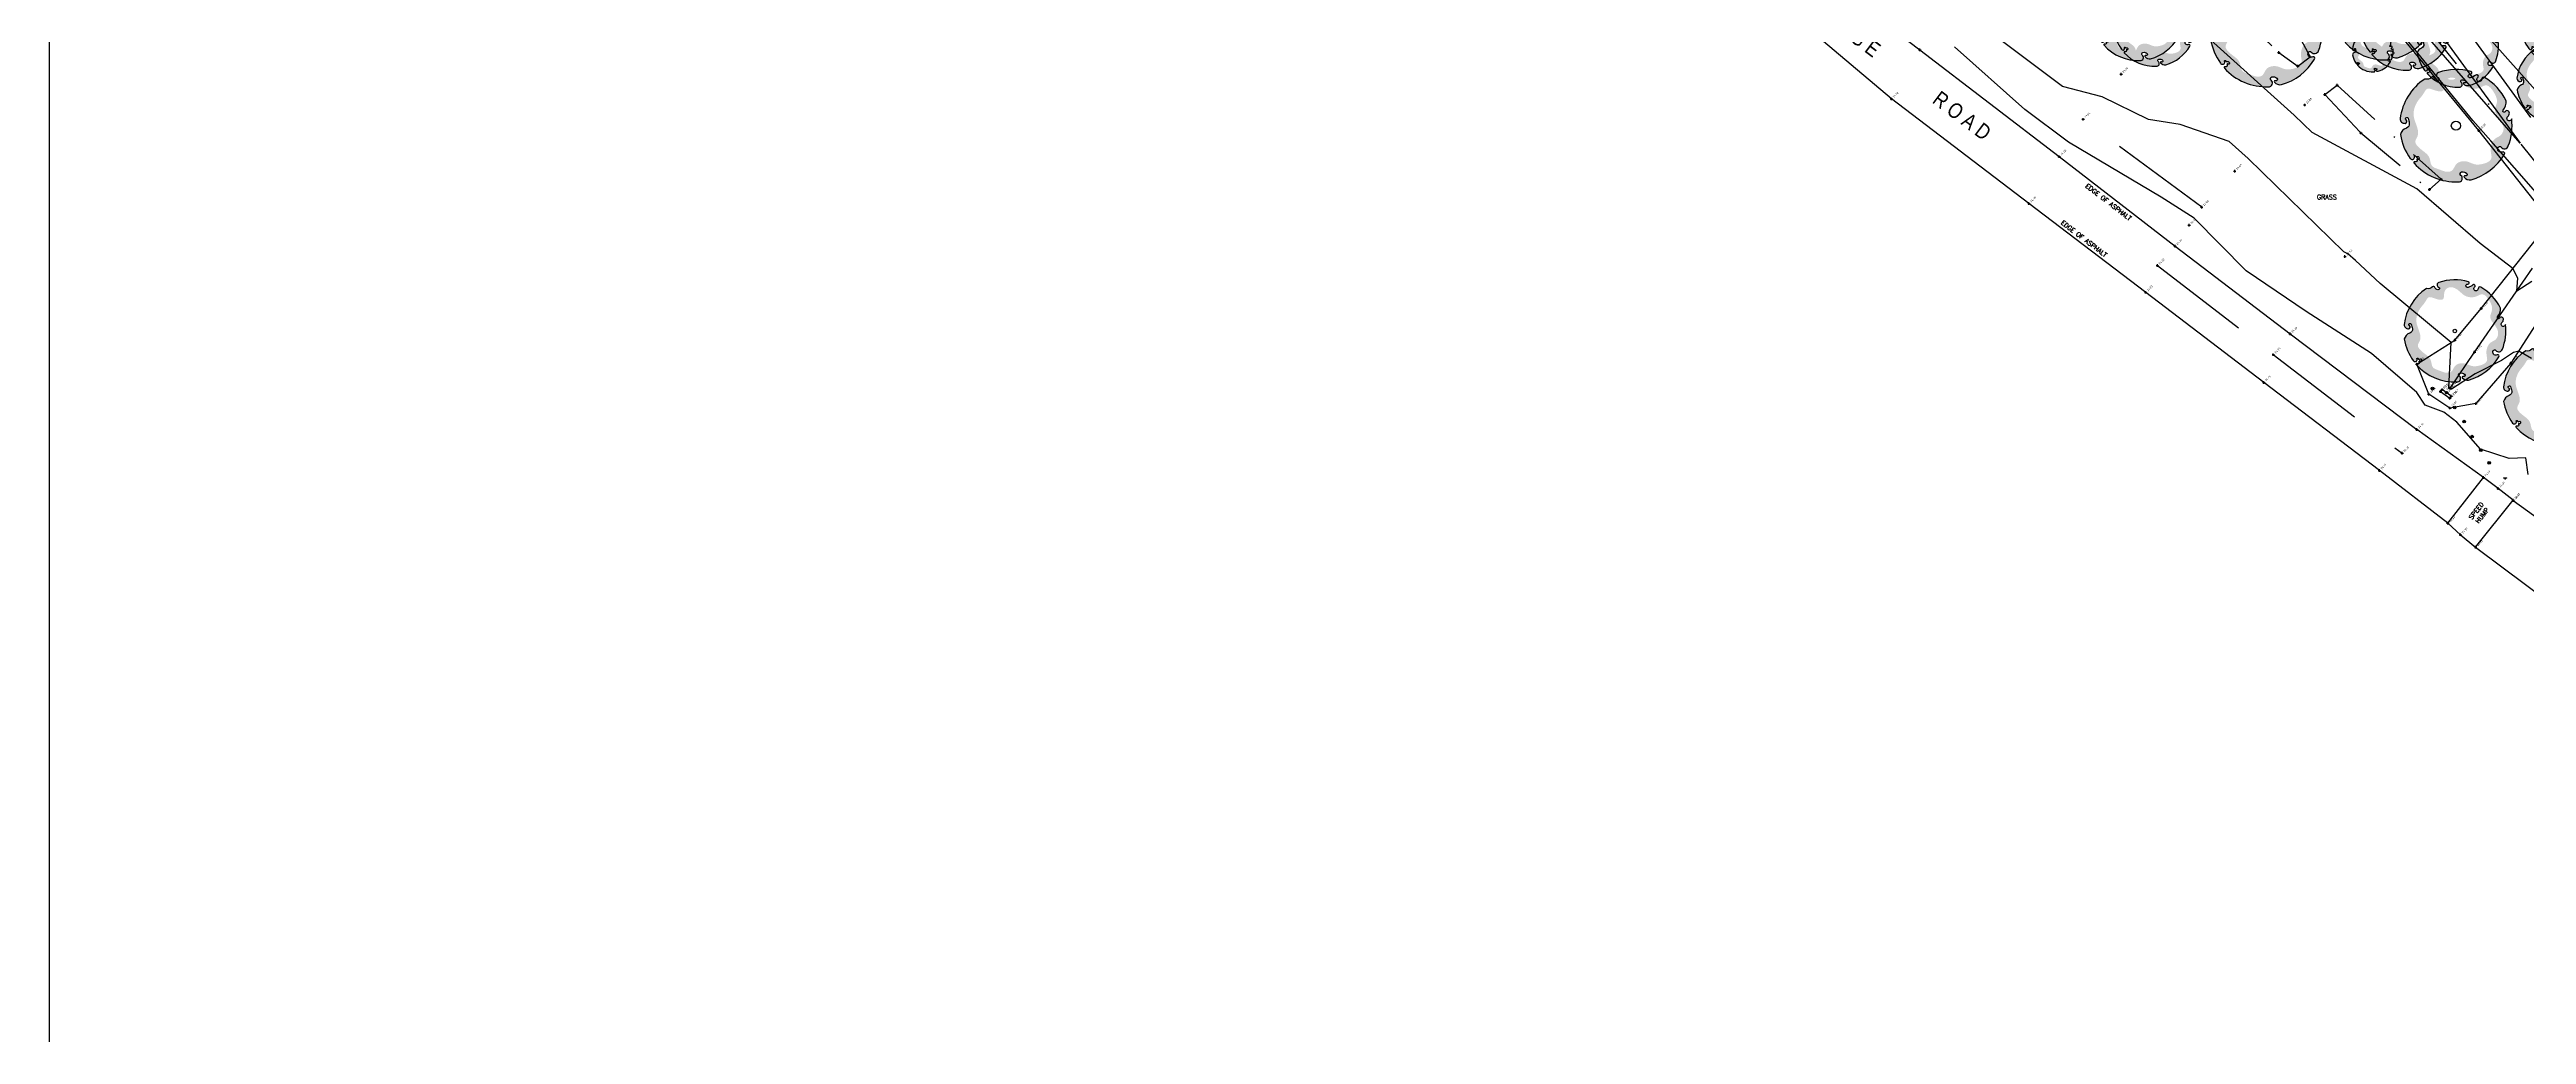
# Model space of a CAD drawing. Header units: metres. Extents: x 245957 to 247358, y 7418632 to 7419642.
# Drawn here: x 245977.8 to 246220.2, y 7418921.2 to 7419017.7 of the extents above; entities that cross this region are included whole.
import ezdxf
from ezdxf.enums import TextEntityAlignment as Align

# ---------------------------------------------------------------- set-up
doc = ezdxf.new("R2010")
doc.units = ezdxf.units.M
for name, pattern in [('DASHDOT', [10, 5, -2.5, 0, -2.5]), ('DASHED', [0.75, 0.5, -0.25]), ('PHANTOM', [2.5, 1.25, -0.25, 0.25, -0.25, 0.25, -0.25])]:
    doc.linetypes.add(name, pattern=pattern)
for name, color, linetype in [('-TEXT', 7, 'Continuous'), ('102_TOP_OF_BANK', 37, 'PHANTOM'), ('102_TOP_OF_BANK-L', 37, 'PHANTOM'), ('102_TOP_OF_BANK-S', 37, 'PHANTOM'), ('103_TOE_OF_BATTER', 37, 'DASHDOT'), ('103_TOE_OF_BATTER-L', 37, 'DASHDOT'), ('103_TOE_OF_BATTER-S', 37, 'DASHDOT'), ('104_EXISTING_SURFACE-L', 35, 'Continuous'), ('104_EXISTING_SURFACE-S', 35, 'Continuous'), ('201_SINGLE_TREE-H', 63, 'Continuous'), ('201_SINGLE_TREE-S', 96, 'Continuous'), ('203_GROUP_TREES', 116, 'DASHDOT'), ('203_GROUP_TREES-S', 116, 'DASHDOT'), ('307_WING_WALL', 84, 'Continuous'), ('307_WING_WALL-L', 84, 'Continuous'), ('307_WING_WALL-S', 84, 'Continuous'), ('321_INVERT_OF_PIPE', 84, 'Continuous'), ('321_INVERT_OF_PIPE-L', 84, 'Continuous'), ('321_INVERT_OF_PIPE-S', 84, 'Continuous'), ('403_EDGE_OF_BITUMEN', 8, 'Continuous'), ('403_EDGE_OF_BITUMEN-L', 8, 'Continuous'), ('403_EDGE_OF_BITUMEN-S', 8, 'Continuous'), ('415_LANE_LINE_DASHED', 53, 'DASHED'), ('415_LANE_LINE_DASHED-L', 53, 'DASHED'), ('415_LANE_LINE_DASHED-S', 53, 'DASHED'), ('423_SPEED_HUMP', 163, 'Continuous'), ('423_SPEED_HUMP-L', 163, 'Continuous'), ('423_SPEED_HUMP-S', 163, 'Continuous'), ('503_SIGN-S', 89, 'Continuous'), ('521_BOLLARD', 89, 'Continuous'), ('521_BOLLARD-S', 89, 'Continuous'), ('EX-FEATURE', 7, 'Continuous'), ('EX-TITLEBLOCK', 7, 'Continuous'), ('Surface_Contours_Major', 4, 'Continuous'), ('Surface_Contours_Minor', 253, 'Continuous')]:
    doc.layers.add(name, color=color, linetype=linetype)
doc.styles.add('BOLD', font='ARIALN.TTF')
doc.styles.add('ISO2.5', font='isocp.shx', dxfattribs={"height": 2.5})
doc.styles.get("Standard").update_dxf_attribs({"font": 'SIMPLEX.shx'})

# ---------------------------------------------------------------- blocks, each defined once
blk = doc.blocks.new('A1-TITLE-SC')
at = {"layer": 'EX-TITLEBLOCK', "color": 2, "flags": 128}
blk.add_lwpolyline([(28, 14), (28, 580), (828, 580), (828, 14)], close=True, dxfattribs=at)
blk = doc.blocks.new('201C')
at = {"layer": '201_SINGLE_TREE-H', "transparency": 33554534}
h = blk.add_hatch(color=256, dxfattribs=at)
h.paths.add_polyline_path([(-0.372, -0.334, 0.222926), (0.02, -0.5, 0.770799), (0.044, -0.442, -0.650302), (0.051, -0.412, -0.234737), (0.096, -0.425, -0.847312), (0.082, -0.447, 0.78443), (0.073, -0.458, 0.276934), (0.135, -0.481, 0.193599), (0.431, -0.254, 0.800435), (0.414, -0.234, -0.75216), (0.376, -0.192, -0.528914), (0.401, -0.191, 0.594112), (0.466, -0.18, 0.123805), (0.496, 0.062, -1.41759), (0.461, 0.081, 0.206906), (0.476, 0.113, 0.759729), (0.437, 0.125, -1.073307), (0.419, 0.139, 0.194379), (0.447, 0.223, 0.144612), (0.254, 0.43, 0.53339), (0.228, 0.413, -1.592592), (0.194, 0.429, 1.030038), (0.176, 0.451, -0.10361), (0.131, 0.426, -1.238487), (0.128, 0.459, 0.884725), (0.134, 0.482, 0.147549), (-0.155, 0.475, 0.71725), (-0.158, 0.429, -0.864032), (-0.165, 0.402, -0.310704), (-0.195, 0.427, 0.58143), (-0.217, 0.432, -0.281558), (-0.277, 0.416), (-0.278, 0.416, 0.217121), (-0.496, 0.063), (-0.496, 0.063, 0.440011), (-0.452, 0.021, 0.723973), (-0.444, 0.052, -1.384648), (-0.426, 0.066, -0.051107), (-0.415, 0.022, -0.361502), (-0.441, -0.021, 0.256822), (-0.494, -0.079, 0.116166), (-0.406, -0.291, 0.67803), (-0.368, -0.284, 0.170035), (-0.37, -0.274, -1.054701), (-0.36, -0.27, 0.431903), (-0.347, -0.275, -0.910728), (-0.333, -0.299, -0.42046), (-0.342, -0.298, 1.007885), (-0.348, -0.302, -0.766634), (-0.365, -0.322, 0.938602), (-0.372, -0.334)])
edge = h.paths.add_edge_path(flags=16)
edge.add_spline(control_points=[(-0.318, 0.247), (-0.303, 0.263), (-0.286, 0.289), (-0.256, 0.341), (-0.193, 0.315), (-0.092, 0.286), (-0.116, 0.394), (-0.036, 0.446), (0.039, 0.399), (0.103, 0.33), (0.196, 0.321), (0.278, 0.38), (0.344, 0.296), (0.379, 0.215), (0.33, 0.131), (0.392, 0.059), (0.438, -0.014), (0.405, -0.092), (0.346, -0.109), (0.31, -0.167), (0.306, -0.228), (0.329, -0.309), (0.241, -0.345), (0.165, -0.35), (0.103, -0.314), (0.046, -0.315), (0.005, -0.336), (-0.014, -0.368), (-0.033, -0.407), (-0.093, -0.415), (-0.146, -0.387), (-0.23, -0.366), (-0.225, -0.277), (-0.286, -0.229), (-0.334, -0.194), (-0.374, -0.141), (-0.328, -0.087), (-0.344, -0.001), (-0.387, 0.083), (-0.366, 0.18), (-0.336, 0.227), (-0.318, 0.247)], knot_values=[0, 0, 0, 0, 0.064972, 0.101243, 0.15652, 0.245586, 0.324463, 0.387907, 0.486094, 0.554514, 0.671826, 0.728629, 0.823661, 0.919885, 0.989953, 1.075257, 1.171704, 1.23593, 1.293575, 1.346478, 1.426142, 1.479146, 1.570817, 1.644481, 1.712561, 1.774901, 1.807, 1.846291, 1.885582, 1.928182, 2.007036, 2.074591, 2.151638, 2.226455, 2.293426, 2.340744, 2.397548, 2.47317, 2.587294, 2.673595, 2.754259, 2.754259, 2.754259, 2.754259], degree=3, periodic=0)
at = {"layer": '201_SINGLE_TREE-S'}
blk.add_lwpolyline([(-0.372, -0.334, 0.222926), (0.02, -0.5, 0.770799), (0.044, -0.442, -0.650302), (0.051, -0.412, -0.234737), (0.096, -0.425, -0.847312), (0.082, -0.447, 0.78443), (0.073, -0.458, 0.276934), (0.135, -0.481, 0.193599), (0.431, -0.254, 0.800435), (0.414, -0.234, -0.75216), (0.376, -0.192, -0.528914), (0.401, -0.191, 0.594112), (0.466, -0.18, 0.123805), (0.496, 0.062, -1.41759), (0.461, 0.081, 0.206906), (0.476, 0.113, 0.759729), (0.437, 0.125, -1.073307), (0.419, 0.139, 0.194379), (0.447, 0.223, 0.144612), (0.254, 0.43, 0.53339), (0.228, 0.413, -1.592592), (0.194, 0.429, 1.030038), (0.176, 0.451, -0.10361), (0.131, 0.426, -1.238487), (0.128, 0.459, 0.884725), (0.134, 0.482, 0.147549), (-0.155, 0.475, 0.71725), (-0.158, 0.429, -0.864032), (-0.165, 0.402, -0.310704), (-0.195, 0.427, 0.58143), (-0.217, 0.432, -0.281558), (-0.277, 0.416), (-0.278, 0.416, 0.217121), (-0.496, 0.063), (-0.496, 0.063, 0.440011), (-0.452, 0.021, 0.723973), (-0.444, 0.052, -1.384648), (-0.426, 0.066, -0.051107), (-0.415, 0.022, -0.361502), (-0.441, -0.021, 0.256822), (-0.494, -0.079, 0.116166), (-0.406, -0.291, 0.67803), (-0.368, -0.284, 0.170035), (-0.37, -0.274, -1.054701), (-0.36, -0.27, 0.431903), (-0.347, -0.275, -0.910728), (-0.333, -0.299, -0.42046), (-0.342, -0.298, 1.007885), (-0.348, -0.302, -0.766634), (-0.365, -0.322, 0.938602), (-0.372, -0.334)], format="xyb", dxfattribs=at)
blk = doc.blocks.new('CROSS')
at = {"color": 0, "linetype": 'Continuous'}
for p, q in [((-0.5, 0), (0.5, 0)), ((0, -0.5), (0, 0.5))]:
    blk.add_line(p, q, dxfattribs=at)
blk = doc.blocks.new('503')
at = {"color": 0, "linetype": 'Continuous', "lineweight": 13}
for p, q in [((-0.51, 0.24), (0.49, 0.24)), ((-0.51, 0.18), (0.49, 0.18))]:
    blk.add_line(p, q, dxfattribs=at)
for p, q in [((-0.51, 0.24), (-0.51, 0.18)), ((0.49, 0.18), (0.49, 0.24))]:
    blk.add_line(p, q)
blk.add_circle((0, 0), 0.181, dxfattribs=at)
blk = doc.blocks.new('521')
at = {"layer": '521_BOLLARD', "color": 0}
for radius in [0.5, 0.39, 0.3]:
    blk.add_circle((0, 0), radius, dxfattribs=at)
blk = doc.blocks.new('321')
at = {"layer": '321_INVERT_OF_PIPE', "color": 0, "linetype": 'Continuous'}
for p, q in [((-0.5, 0), (0.5, 0)), ((0, -0.5), (0, 0.5))]:
    blk.add_line(p, q, dxfattribs=at)
blk.add_circle((0, 0), 0.5, dxfattribs=at)
blk = doc.blocks.new('201T')
at = {"layer": '201_SINGLE_TREE-S'}
blk.add_circle((0, 0), 0.5, dxfattribs=at)
blk = doc.blocks.new('G')
at = {"layer": '-TEXT'}
blk.add_text('GRASS', height=0.45, dxfattribs=at).set_placement((0.02, -0.24), align=Align.CENTER)

msp = doc.modelspace()

# ---------------------------------------------------------------- linework, layer by layer
at = {"layer": '102_TOP_OF_BANK', "ltscale": 20}
for p, q in [((246215.54, 7419009.75), (246205.55, 7419021.89)), ((246216.77, 7419018.51), (246225.57, 7419008.65)), ((246222.56, 7419000.86), (246215.54, 7419009.75)), ((246215.77, 7418992.31), (246222.56, 7419000.86)), ((246225.37, 7418997.38), (246218.67, 7418986.95)), ((246213.19, 7418989.21), (246215.77, 7418992.31)), ((246209.47, 7418986.85), (246213.19, 7418989.21)), ((246210.64, 7418983.91), (246209.47, 7418986.85)), ((246218.67, 7418986.95), (246215.26, 7418982.99)), ((246212.72, 7418982.56), (246210.64, 7418983.91)), ((246215.26, 7418982.99), (246212.72, 7418982.56))]:
    msp.add_line(p, q, dxfattribs=at)
at = {"layer": '103_TOE_OF_BATTER', "ltscale": 2}
for p, q in [((246225.93, 7419000.6), (246206.73, 7419024.54)), ((246188.42, 7419002.23), (246176.82, 7419010.84)), ((246215.11, 7418988.02), (246221.23, 7418996.86)), ((246212.73, 7418984.49), (246215.11, 7418988.02))]:
    msp.add_line(p, q, dxfattribs=at)
at = {"layer": '203_GROUP_TREES'}
for p, q in [((246191.66, 7419021.49), (246195.96, 7419017.39)), ((246195.96, 7419017.39), (246197.82, 7419016.05)), ((246197.89, 7419019.09), (246199.04, 7419016.97)), ((246197.82, 7419016.05), (246199.04, 7419016.97)), ((246200.46, 7419013.27), (246201.67, 7419014.18)), ((246200.46, 7419013.27), (246204, 7419009.5)), ((246201.67, 7419014.18), (246211.86, 7419004.96)), ((246204, 7419009.5), (246210.71, 7419003.96)), ((246210.71, 7419003.96), (246211.86, 7419004.96))]:
    msp.add_line(p, q, dxfattribs=at)
at = {"layer": '307_WING_WALL'}
for p, q in [((246211.94, 7418984.36), (246211.8, 7418984.17)), ((246211.8, 7418984.17), (246212.71, 7418983.53)), ((246212.85, 7418983.72), (246211.94, 7418984.36)), ((246212.71, 7418983.53), (246212.85, 7418983.72))]:
    msp.add_line(p, q, dxfattribs=at)
at = {"layer": '403_EDGE_OF_BITUMEN'}
for p, q in [((246148.79, 7419026.84), (246160.84, 7419017.64)), ((246158.07, 7419012.83), (246146.85, 7419022.3)), ((246160.84, 7419017.64), (246174.48, 7419007.18)), ((246171.52, 7419002.59), (246158.07, 7419012.83)), ((246174.48, 7419007.18), (246185.81, 7418998.42)), ((246182.94, 7418993.89), (246171.52, 7419002.59)), ((246185.81, 7418998.42), (246197.07, 7418989.82)), ((246194.5, 7418985.06), (246182.94, 7418993.89)), ((246197.07, 7418989.82), (246209.47, 7418980.45)), ((246205.81, 7418976.43), (246194.5, 7418985.06)), ((246215.99, 7418975.75), (246209.47, 7418980.45)), ((246212.51, 7418971.28), (246205.81, 7418976.43)), ((246218.9, 7418973.51), (246229.91, 7418965.51)), ((246215.23, 7418968.94), (246225.12, 7418961.51))]:
    msp.add_line(p, q, dxfattribs=at)
at = {"layer": '415_LANE_LINE_DASHED', "ltscale": 20}
for p, q in [((246184.08, 7418996.52), (246195.43, 7418987.79)), ((246195.43, 7418987.79), (246208.03, 7418978.13))]:
    msp.add_line(p, q, dxfattribs=at)
at = {"layer": '423_SPEED_HUMP'}
for p, q in [((246212.51, 7418971.28), (246215.99, 7418975.75)), ((246217.42, 7418974.68), (246215.99, 7418975.75)), ((246218.9, 7418973.54), (246217.42, 7418974.68)), ((246212.51, 7418971.28), (246213.74, 7418970.15)), ((246215.23, 7418968.94), (246218.9, 7418973.54)), ((246213.74, 7418970.15), (246215.23, 7418968.94))]:
    msp.add_line(p, q, dxfattribs=at)
at = {"layer": 'Surface_Contours_Major'}
for points, elevation in [([(246208.86, 7419023.26), (246219.58, 7419008.51), (246209.17, 7419020.45)], 22), ([(246220.36, 7418976.05), (246220.13, 7418977.67), (246218.51, 7418977.63), (246215.71, 7418978.53), (246213.38, 7418981.18), (246212.11, 7418982.16), (246210.28, 7418982.84), (246209.47, 7418984.07), (246205.05, 7418987.91), (246198.63, 7418992.02), (246192.76, 7418996.01), (246187.67, 7419001.15), (246184.44, 7419003.22), (246175.39, 7419008.6), (246171.11, 7419011.79), (246164.23, 7419017.95)], 24), ([(246220.74, 7418994.96), (246219.26, 7418994), (246219.35, 7418995.29), (246218.88, 7418996.23), (246215.68, 7418998.68), (246209.47, 7419004.02), (246199.22, 7419009.54), (246197.46, 7419011.26), (246189.27, 7419018.61)], 23)]:
    msp.add_lwpolyline(points, dxfattribs=dict(at, elevation=elevation))
at = {"layer": 'Surface_Contours_Minor'}
for points, elevation in [([(246220.7, 7418987.42), (246219.44, 7418988.14), (246218.94, 7418987.99), (246217.75, 7418987.23), (246215.17, 7418985.9), (246212.86, 7418984.41), (246212.74, 7418984.4), (246212.61, 7418984.47), (246212.6, 7418984.58), (246212.83, 7418988.98), (246205.89, 7418994.77), (246203.48, 7418997), (246202.72, 7418997.65), (246202.32, 7418997.87), (246192.96, 7419007), (246191.12, 7419008.65), (246186.3, 7419010.33), (246183.21, 7419010.83), (246178.67, 7419013.05), (246174.81, 7419014.06), (246167.24, 7419019.74)], 23.5), ([(246223.67, 7419000.78), (246216.72, 7419008.72), (246214.96, 7419010.73), (246205.65, 7419022.11)], 22.5), ([(246213.9, 7419020.23), (246220.6, 7419011.02)], 22.5)]:
    msp.add_lwpolyline(points, dxfattribs=dict(at, elevation=elevation))

# ---------------------------------------------------------------- block references
at = {"layer": '-TEXT'}
msp.add_blockref('G', (246200.65, 7419003.24), dxfattribs=at)
at = {"layer": '102_TOP_OF_BANK-S', "xscale": 0.25, "yscale": 0.25, "zscale": 0.25}
for p in [(246215.54, 7419009.75), (246187.19, 7419000.46), (246215.77, 7418992.31), (246213.19, 7418989.21), (246209.47, 7418986.85), (246218.67, 7418986.95), (246210.64, 7418983.91), (246212.72, 7418982.56), (246215.26, 7418982.99)]:
    msp.add_blockref('CROSS', p, dxfattribs=at)
at = {"layer": '103_TOE_OF_BATTER-S', "xscale": 0.25, "yscale": 0.25, "zscale": 0.25}
for p in [(246176.82, 7419010.84), (246188.42, 7419002.23), (246215.11, 7418988.02), (246212.73, 7418984.49)]:
    msp.add_blockref('CROSS', p, dxfattribs=at)
at = {"layer": '104_EXISTING_SURFACE-S', "xscale": 0.25, "yscale": 0.25, "zscale": 0.25}
for p in [(246180.53, 7419015.26), (246198.5, 7419012.24), (246191.65, 7419005.76), (246202.44, 7418997.39)]:
    msp.add_blockref('CROSS', p, dxfattribs=at)
at = {"layer": '201_SINGLE_TREE-S'}
for name, p, xscale, yscale, zscale in [('201C', (246182.21, 7419021.1), 9, 9, 9), ('201C', (246194.73, 7419019.53), 11, 11, 11), ('201C', (246206.22, 7419021.67), 10, 10, 10), ('201C', (246208.45, 7419020.15), 9, 9, 9), ('201C', (246224.09, 7419020.38), 9, 9, 9), ('201C', (246183.82, 7419020.03), 8, 8, 8), ('201C', (246213.47, 7419017.99), 8, 8, 8), ('201C', (246205.16, 7419017.48), 4, 4, 4), ('201T', (246205.16, 7419017.48), 0.1, 0.1, 0.1), ('201C', (246223.24, 7419014.37), 8, 8, 8), ('201C', (246213.3, 7419010.21), 11, 11, 11), ('201T', (246213.3, 7419010.21), 0.9, 0.9, 0.9), ('201C', (246213.19, 7418990.11), 10, 10, 10), ('201T', (246213.19, 7418990.11), 0.35, 0.35, 0.35), ('201C', (246222.91, 7418984), 10, 10, 10)]:
    msp.add_blockref(name, p, dxfattribs=dict(at, xscale=xscale, yscale=yscale, zscale=zscale))
at = {"layer": '203_GROUP_TREES-S', "xscale": 0.25, "yscale": 0.25, "zscale": 0.25}
for p in [(246195.96, 7419017.39), (246197.82, 7419016.05), (246199.04, 7419016.97), (246200.46, 7419013.27), (246201.67, 7419014.18), (246204, 7419009.5), (246210.71, 7419003.96), (246211.86, 7419004.96)]:
    msp.add_blockref('CROSS', p, dxfattribs=at)
at = {"layer": '307_WING_WALL-S', "xscale": 0.25, "yscale": 0.25, "zscale": 0.25}
for p in [(246211.8, 7418984.17), (246211.94, 7418984.36), (246212.71, 7418983.53), (246212.85, 7418983.72)]:
    msp.add_blockref('CROSS', p, dxfattribs=at)
at = {"layer": '321_INVERT_OF_PIPE-S', "xscale": 0.25, "yscale": 0.25, "zscale": 0.25}
msp.add_blockref('321', (246212.39, 7418984.06), dxfattribs=at)
at = {"layer": '403_EDGE_OF_BITUMEN-S', "xscale": 0.25, "yscale": 0.25, "zscale": 0.25}
for p in [(246160.84, 7419017.64), (246158.07, 7419012.83), (246174.48, 7419007.18), (246171.52, 7419002.59), (246185.81, 7418998.42), (246182.94, 7418993.89), (246197.07, 7418989.82), (246194.5, 7418985.06), (246209.47, 7418980.45), (246205.81, 7418976.43), (246218.9, 7418973.51)]:
    msp.add_blockref('CROSS', p, dxfattribs=at)
at = {"layer": '415_LANE_LINE_DASHED-S', "xscale": 0.25, "yscale": 0.25, "zscale": 0.25}
for p in [(246184.08, 7418996.52), (246195.43, 7418987.79), (246208.03, 7418978.13)]:
    msp.add_blockref('CROSS', p, dxfattribs=at)
at = {"layer": '423_SPEED_HUMP-S', "xscale": 0.25, "yscale": 0.25, "zscale": 0.25}
for p in [(246215.99, 7418975.75), (246217.42, 7418974.68), (246218.9, 7418973.54), (246212.51, 7418971.28), (246213.74, 7418970.15), (246215.23, 7418968.94)]:
    msp.add_blockref('CROSS', p, dxfattribs=at)
at = {"layer": '503_SIGN-S', "xscale": 0.3, "yscale": 0.3, "zscale": 0.3}
msp.add_blockref('503', (246218.12, 7418975.64), dxfattribs=at)
at = {"layer": '521_BOLLARD-S', "xscale": 0.25, "yscale": 0.25, "zscale": 0.25}
for p in [(246211.01, 7418984.47), (246213.18, 7418982.61), (246214.11, 7418981.23), (246214.88, 7418979.76), (246215.73, 7418978.43), (246216.56, 7418977.19)]:
    msp.add_blockref('521', p, dxfattribs=at)
at = {"layer": 'EX-FEATURE', "xscale": 1.700115417462983, "yscale": 1.700118539193977, "zscale": 1.700115272608143}
msp.add_blockref('A1-TITLE-SC', (245930.21, 7418631.97), dxfattribs=at)

# ---------------------------------------------------------------- texts
at = {"layer": '-TEXT', "style": 'BOLD'}
msp.add_text('C O L L E G E               R O A D', height=1.5, rotation=323, dxfattribs=at).set_placement((246157.27, 7419016.06), align=Align.CENTER)
at = {"layer": '-TEXT'}
for rotation, p in [(322.3172, (246179.16, 7419002.55)), (322.6489, (246176.77, 7418998.96))]:
    msp.add_text('EDGE OF ASPHALT', height=0.45, rotation=rotation, dxfattribs=at).set_placement(p, align=Align.CENTER)
at = {"layer": '-TEXT', "insert": (246215.11, 7418972.63), "char_height": 0.45, "width": 1.3759, "attachment_point": 2, "rotation": 52.1368}
msp.add_mtext('SPEED\\PHUMP', dxfattribs=at)
at = {"layer": '102_TOP_OF_BANK-L', "style": 'ISO2.5'}
for s, p in [('22.55', (246215.71, 7419009.92)), ('24.12', (246187.36, 7419000.63)), ('23.26', (246215.93, 7418992.47)), ('23.46', (246213.36, 7418989.38)), ('23.89', (246209.63, 7418987.01)), ('23.57', (246218.84, 7418987.12)), ('23.94', (246210.81, 7418984.07)), ('23.79', (246215.43, 7418983.16)), ('23.97', (246212.88, 7418982.73))]:
    msp.add_text(s, height=0.2, rotation=45, dxfattribs=at).set_placement(p, align=Align.MIDDLE_LEFT)
at = {"layer": '103_TOE_OF_BATTER-L', "style": 'ISO2.5'}
for s, p in [('23.66', (246176.99, 7419011)), ('23.80', (246188.58, 7419002.4)), ('23.29', (246215.28, 7418988.19)), ('23.48', (246212.89, 7418984.66))]:
    msp.add_text(s, height=0.2, rotation=45, dxfattribs=at).set_placement(p, align=Align.MIDDLE_LEFT)
at = {"layer": '104_EXISTING_SURFACE-L', "style": 'ISO2.5'}
for s, p in [('23.34', (246180.7, 7419015.43)), ('22.88', (246198.67, 7419012.41)), ('23.65', (246191.82, 7419005.93)), ('23.52', (246202.61, 7418997.56))]:
    msp.add_text(s, height=0.2, rotation=45, dxfattribs=at).set_placement(p, align=Align.MIDDLE_LEFT)
at = {"layer": '307_WING_WALL-L', "style": 'ISO2.5'}
for s, p in [('23.77', (246211.97, 7418984.34)), ('23.59', (246212.11, 7418984.53)), ('23.76', (246212.88, 7418983.7)), ('23.62', (246213.02, 7418983.89))]:
    msp.add_text(s, height=0.2, rotation=45, dxfattribs=at).set_placement(p, align=Align.MIDDLE_LEFT)
at = {"layer": '321_INVERT_OF_PIPE-L', "style": 'ISO2.5'}
msp.add_text('400%%C', height=0.2, rotation=45, dxfattribs=at).set_placement((246212.62, 7418984.61, -24.5), align=Align.MIDDLE_CENTER)
msp.add_text('23.39', height=0.2, rotation=45, dxfattribs=at).set_placement((246212.56, 7418984.23), align=Align.MIDDLE_LEFT)
at = {"layer": '403_EDGE_OF_BITUMEN-L', "style": 'ISO2.5'}
for s, p in [('24.18', (246158.23, 7419013)), ('24.22', (246174.64, 7419007.35)), ('24.20', (246171.69, 7419002.76)), ('24.25', (246185.98, 7418998.59)), ('24.23', (246183.1, 7418994.05)), ('24.20', (246197.24, 7418989.99)), ('24.26', (246194.66, 7418985.23)), ('24.14', (246209.63, 7418980.61)), ('24.17', (246205.98, 7418976.6)), ('24.13', (246219.07, 7418973.68))]:
    msp.add_text(s, height=0.2, rotation=45, dxfattribs=at).set_placement(p, align=Align.MIDDLE_LEFT)
at = {"layer": '415_LANE_LINE_DASHED-L', "style": 'ISO2.5'}
for s, p in [('24.33', (246184.25, 7418996.68)), ('24.29', (246195.6, 7418987.96)), ('24.21', (246208.2, 7418978.3))]:
    msp.add_text(s, height=0.2, rotation=45, dxfattribs=at).set_placement(p, align=Align.MIDDLE_LEFT)
at = {"layer": '423_SPEED_HUMP-L', "style": 'ISO2.5'}
for s, p in [('24.13', (246216.15, 7418975.92)), ('24.21', (246217.58, 7418974.85)), ('24.12', (246219.07, 7418973.71)), ('24.22', (246212.68, 7418971.45)), ('24.30', (246213.91, 7418970.31)), ('24.23', (246215.4, 7418969.1))]:
    msp.add_text(s, height=0.2, rotation=45, dxfattribs=at).set_placement(p, align=Align.MIDDLE_LEFT)

doc.saveas('drawing.dxf')
